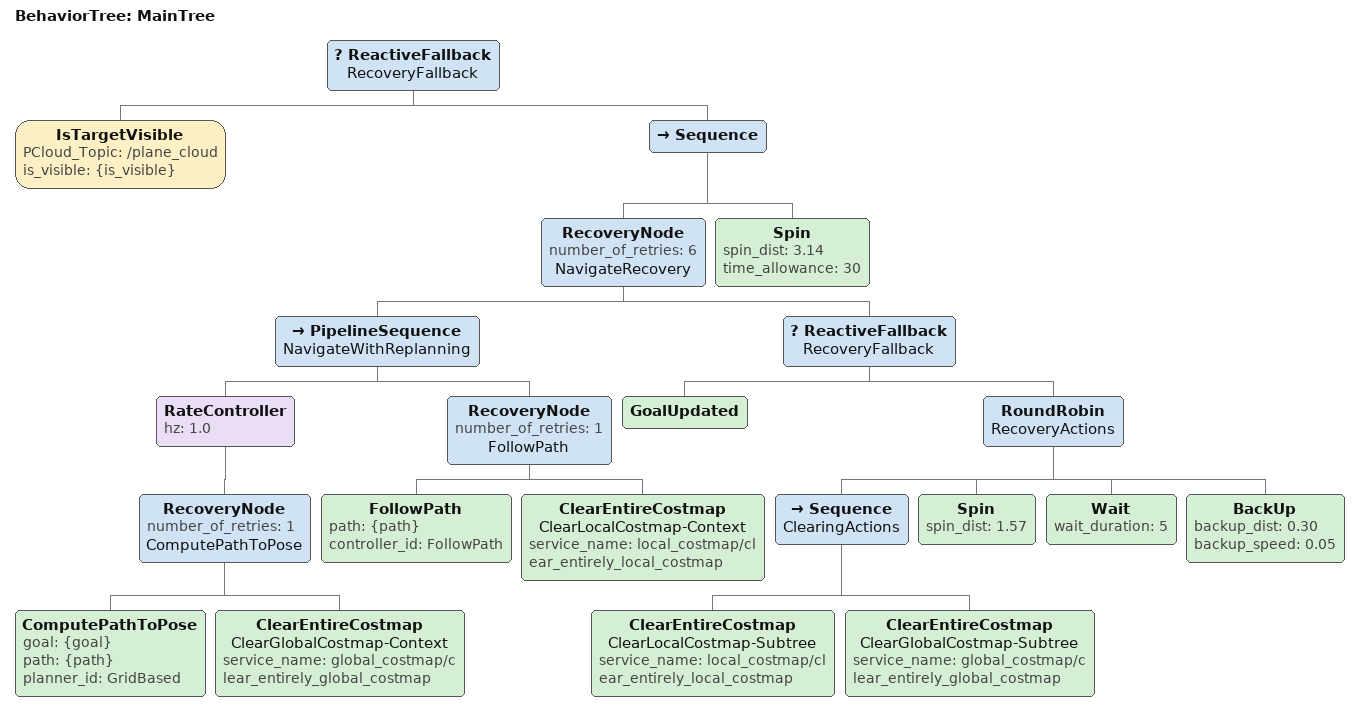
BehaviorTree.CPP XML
<root main_tree_to_execute="MainTree">
  <BehaviorTree ID="MainTree">
    <ReactiveFallback name="RecoveryFallback">
            <IsTargetVisible
              PCloud_Topic="/plane_cloud"
              is_visible="{is_visible}"/>
            <Sequence>
              <!-- Subtree approach is not working -->
              <!-- goal needs to be specify as it is an incoming var from the action -->

              <RecoveryNode number_of_retries="6" name="NavigateRecovery">
                <PipelineSequence name="NavigateWithReplanning">
                  <RateController hz="1.0">
                    <RecoveryNode number_of_retries="1" name="ComputePathToPose">
                      <ComputePathToPose goal="{goal}" path="{path}" planner_id="GridBased"/>
                      <ClearEntireCostmap name="ClearGlobalCostmap-Context" service_name="global_costmap/clear_entirely_global_costmap"/>
                    </RecoveryNode>
                  </RateController>
                  <RecoveryNode number_of_retries="1" name="FollowPath">
                    <FollowPath path="{path}" controller_id="FollowPath"/>
                    <ClearEntireCostmap name="ClearLocalCostmap-Context" service_name="local_costmap/clear_entirely_local_costmap"/>
                  </RecoveryNode>
                </PipelineSequence>
                <ReactiveFallback name="RecoveryFallback">
                  <GoalUpdated/>
                  <RoundRobin name="RecoveryActions">
                    <Sequence name="ClearingActions">
                      <ClearEntireCostmap name="ClearLocalCostmap-Subtree" service_name="local_costmap/clear_entirely_local_costmap"/>
                      <ClearEntireCostmap name="ClearGlobalCostmap-Subtree" service_name="global_costmap/clear_entirely_global_costmap"/>
                    </Sequence>
                    <Spin spin_dist="1.57"/>
                    <Wait wait_duration="5"/>
                    <BackUp backup_dist="0.30" backup_speed="0.05"/>
                  </RoundRobin>
                </ReactiveFallback>
              </RecoveryNode>

              <Spin spin_dist="3.14" time_allowance="30"/>

            </Sequence>
    </ReactiveFallback>
  </BehaviorTree>

</root>
